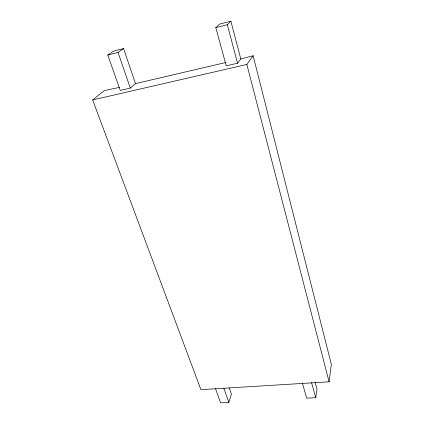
<?xml version="1.0" encoding="UTF-8"?>
<svg xmlns="http://www.w3.org/2000/svg" width="424" height="424" viewBox="0 0 424 424"><rect width="100%" height="100%" fill="white"/><g stroke="black" fill="none" stroke-linecap="round" stroke-linejoin="round"><path stroke-width="0.64" d="M119.303 87.408L104.452 90.55L92.649 99.947L200.918 389.661L329.098 381.807L331.351 364.386L253.144 55.756L240.811 59L237.541 63.218L226.246 65.842L215.795 27.645L219.59 24.083L230.894 21.2L240.811 59M302.413 383.148L306.663 398.184L315.71 397.696L316.993 389.142L315.127 382.273M215.503 388.697L220.586 402.8L228.854 402.355L231.403 394.097L229.273 387.986M92.649 99.947L246.837 64.453L253.144 55.756M215.795 27.645L227.328 24.719L230.894 21.2M135.489 83.623L123.58 48.564L113.515 51.134L107.802 55.03L120.262 90.423L130.322 88.091L135.489 83.623L225.881 62.487M107.802 55.03L118.036 52.438L123.58 48.564M223.851 388.188L228.854 402.355M118.036 52.438L130.322 88.091M311.555 382.586L315.71 397.696M227.328 24.719L237.541 63.218M246.837 64.453L329.098 381.807"/></g></svg>
